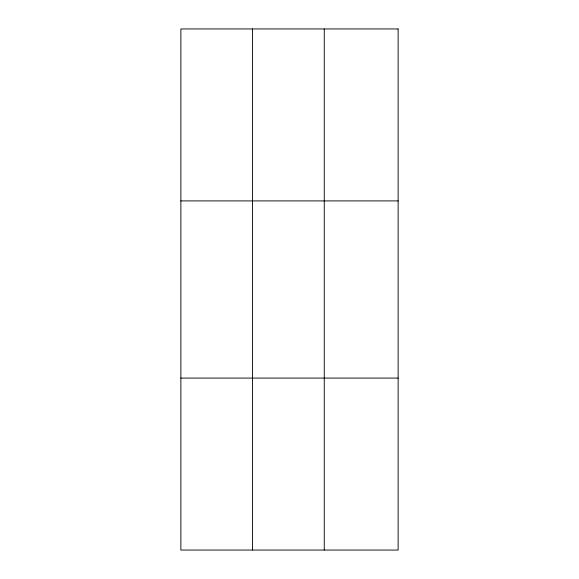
<?xml version="1.0" encoding="UTF-8"?>
<svg xmlns="http://www.w3.org/2000/svg" width="579" height="579" viewBox="0 0 579 579"><rect width="100%" height="100%" fill="white"/><g stroke="black" fill="none" stroke-linecap="round" stroke-linejoin="round"><path stroke-width="0.87" d="M252.56 28.95L252.56 550.05M324.262 28.95L324.262 550.05M180.865 200.913L398.135 200.913M180.865 378.087L398.135 378.087M398.135 28.95L398.135 550.05L180.865 550.05L180.865 28.95L398.135 28.95"/></g></svg>
